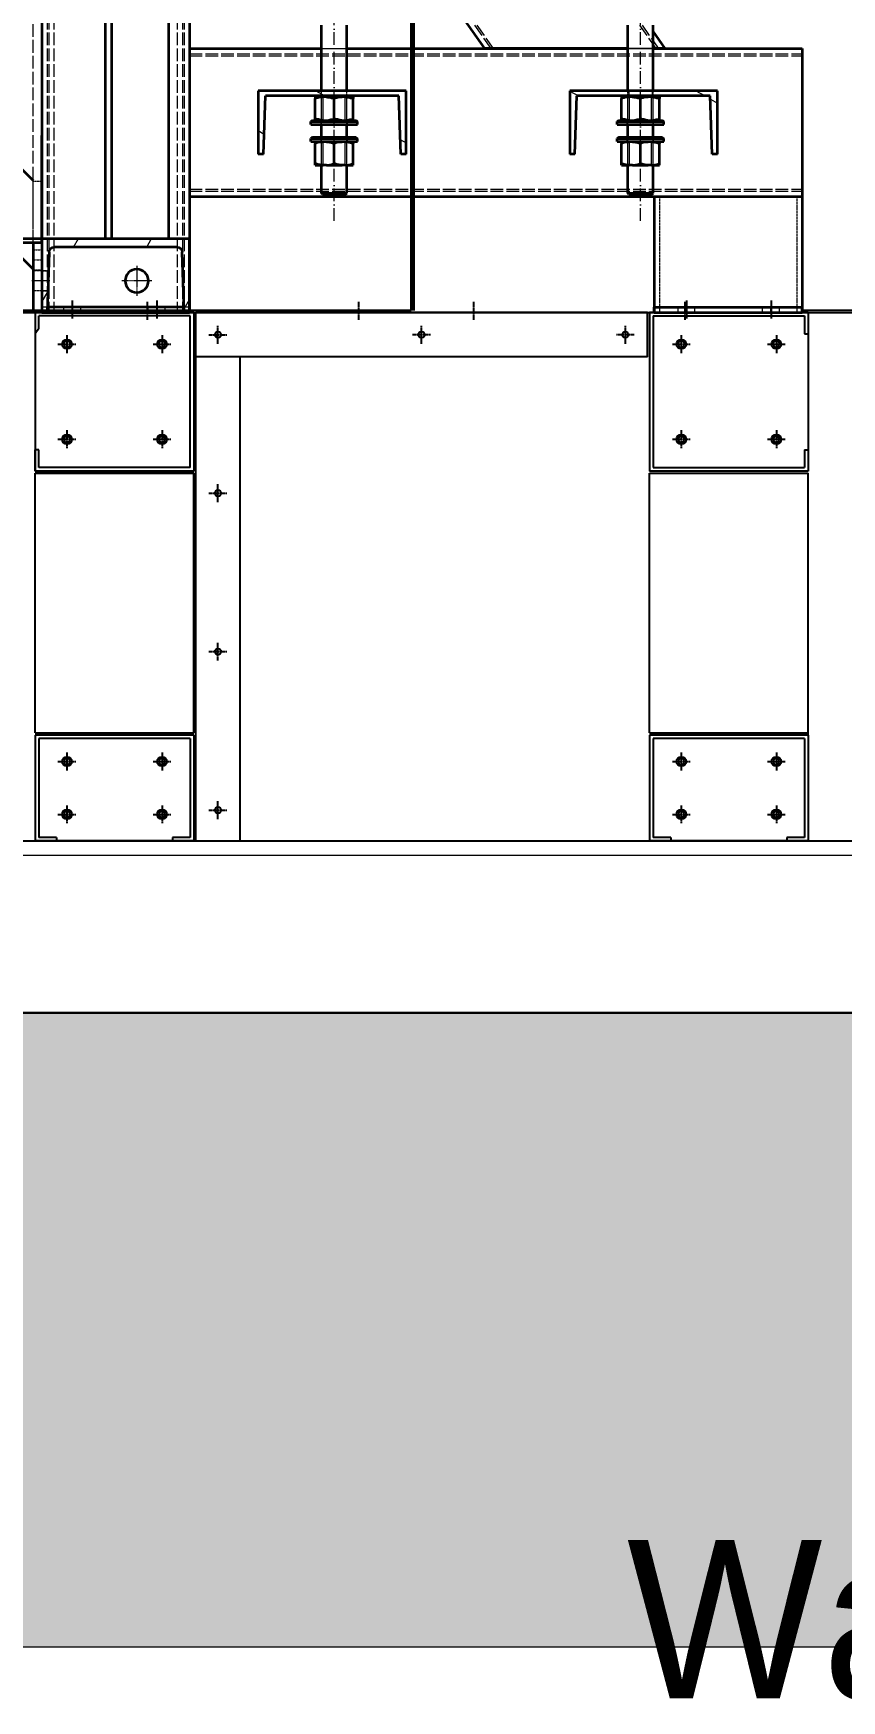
# Model space of a CAD drawing. Header units: millimetres. Extents: x 7627 to 39890, y 4589 to 27403.
# Drawn here: x 18815 to 19580, y 11750 to 13328 of the extents above; entities that cross this region are included whole.
import ezdxf
from ezdxf.enums import TextEntityAlignment as Align

# ---------------------------------------------------------------- set-up
doc = ezdxf.new("R2010")
doc.units = ezdxf.units.MM
for name, pattern in [('CENTER', [2, 1.25, -0.25, 0.25, -0.25]), ('DASHDOT', [18.5, 12, -3, 0.5, -3]), ('DASHED', [15, 12, -3])]:
    doc.linetypes.add(name, pattern=pattern)
for name, color, linetype in [('center', 1, 'CENTER'), ('냉각탑_text', 3, 'Continuous'), ('냉각탑_찬넬방진', 1, 'Continuous')]:
    doc.layers.add(name, color=color, linetype=linetype)
doc.styles.add('돋움', font='Dotum.ttf')

# ---------------------------------------------------------------- blocks, each defined once
blk = doc.blocks.new('A$C55E021B5')
at = {"color": 7, "linetype": 'DASHED', "lineweight": 13}
for p, q in [((585, 2140.5), (585, 0.5)), ((586.6, 2140.5), (586.6, 0.5)), ((591.6, 2140.5), (591.6, 0.5)), ((708.4, 2140.5), (708.4, 0.5)), ((713.4, 2140.5), (713.4, 0.5)), ((715, 2140.5), (715, 0.5)), ((720, 1968.5), (720, 172.5)), ((720, 168.1), (720, 1070.5)), ((728, 66.5), (728, 1070.5)), ((135.7, 250.5), (580, 885)), ((138.1, 250.5), (580, 881.6)), ((292.1, 250.5), (580, 661.7)), ((294.4, 250.5), (580, 658.3)), ((580, 245.5), (0, 245.5)), ((580, 243.6), (0, 243.6)), ((580, 117.4), (0, 117.4)), ((580, 115.5), (0, 115.5))]:
    blk.add_line(p, q, dxfattribs=at)
at = {"color": 7, "lineweight": 35}
for p, q in [((720, 936.5), (720, 70.5)), ((660, 560.8), (660, 70.5)), ((654, 450.1), (654, 70.5)), ((580, 403), (580, 0.5)), ((600, 403), (600, 70.5)), ((580, 110.5), (0, 110.5)), ((1370, 70.5), (720, 70.5)), ((720, 66.5), (1370, 66.5)), ((728, 0.5), (1362, 0.5))]:
    blk.add_line(p, q, dxfattribs=at)
at = {"color": 7, "linetype": 'DASHDOT', "lineweight": 13}
for p, q in [((153, 87.4), (153, 387.4)), ((443, 87.4), (443, 387.4))]:
    blk.add_line(p, q, dxfattribs=at)
at = {"color": 7, "lineweight": 35, "ltscale": 0.098909}
blk.add_line((300.5, 250.5), (334.6, 299.1), dxfattribs=at)
at = {"color": 7, "lineweight": 35, "ltscale": 0.103337}
for p, q in [((141, 210.5), (141, 272.5)), ((165, 210.5), (165, 272.5)), ((431, 210.5), (431, 272.5)), ((455, 210.5), (455, 272.5))]:
    blk.add_line(p, q, dxfattribs=at)
at = {"color": 7, "lineweight": 35, "ltscale": 0.033021}
blk.add_line((129.6, 250.5), (141, 266.7), dxfattribs=at)
at = {"color": 7, "lineweight": 35, "ltscale": 0.235001}
blk.add_line((141, 250.5), (0, 250.5), dxfattribs=at)
at = {"color": 7, "lineweight": 35, "ltscale": 0.233333}
for p, q in [((0, 250.5), (0, 110.5)), ((580, 250.5), (580, 110.5)), ((80, 210.5), (220, 210.5))]:
    blk.add_line(p, q, dxfattribs=at)
at = {"color": 7, "lineweight": 35, "ltscale": 0.018941}
blk.add_line((129.6, 250.5), (141, 250.5), dxfattribs=at)
at = {"color": 7, "linetype": 'DASHED', "lineweight": 13, "ltscale": 0.039999}
for p, q in [((165, 250.5), (141, 250.5)), ((141, 250.5), (165, 250.5))]:
    blk.add_line(p, q, dxfattribs=at)
at = {"color": 7, "lineweight": 35, "ltscale": 0.443333}
blk.add_line((431, 250.5), (165, 250.5), dxfattribs=at)
at = {"color": 7, "lineweight": 35, "ltscale": 0.225908}
blk.add_line((165, 250.5), (300.5, 250.5), dxfattribs=at)
at = {"color": 7, "linetype": 'DASHED', "lineweight": 13, "ltscale": 0.04}
blk.add_line((455, 250.5), (431, 250.5), dxfattribs=at)
at = {"color": 7, "lineweight": 35, "ltscale": 0.208333}
blk.add_line((580, 250.5), (455, 250.5), dxfattribs=at)
at = {"color": 7, "lineweight": 35, "ltscale": 0.1}
for p, q in [((80, 150.5), (80, 210.5)), ((220, 210.5), (220, 150.5)), ((375, 150.5), (375, 210.5)), ((515, 210.5), (515, 150.5))]:
    blk.add_line(p, q, dxfattribs=at)
at = {"color": 7, "lineweight": 35, "ltscale": 0.091722}
for p, q in [((85, 150.5), (86.9, 205.5)), ((215, 150.5), (213.1, 205.5)), ((380, 150.5), (381.9, 205.5)), ((510, 150.5), (508.1, 205.5))]:
    blk.add_line(p, q, dxfattribs=at)
at = {"color": 7, "lineweight": 35, "ltscale": 0.210265}
for p, q in [((86.9, 205.5), (213.1, 205.5)), ((381.9, 205.5), (508.1, 205.5))]:
    blk.add_line(p, q, dxfattribs=at)
at = {"color": 7, "lineweight": 13, "ltscale": 0.016666}
for p, q in [((100.4, 210.5), (91.8, 205.5)), ((460.4, 210.5), (451.8, 205.5))]:
    blk.add_line(p, q, dxfattribs=at)
at = {"color": 7, "linetype": 'DASHED', "lineweight": 13, "ltscale": 0.008333}
for p, q in [((141, 205.5), (141, 210.5)), ((142, 210.5), (142, 205.5)), ((164, 210.5), (164, 205.5)), ((165, 205.5), (165, 210.5)), ((431, 205.5), (431, 210.5)), ((455, 205.5), (455, 210.5)), ((21.4, 0.5), (21.4, 5.5)), ((37.4, 0.5), (37.4, 5.5)), ((101.4, 0.5), (101.4, 5.5)), ((117.4, 0.5), (117.4, 5.5)), ((603.1, 0.5), (603.1, 5.5)), ((603.1, 0.5), (603.1, 5.5)), ((619.1, 0.5), (619.1, 5.5)), ((619.1, 0.5), (619.1, 5.5)), ((683.1, 0.5), (683.1, 5.5)), ((683.1, 0.5), (683.1, 5.5)), ((699.1, 0.5), (699.1, 5.5)), ((699.1, 0.5), (699.1, 5.5)), ((720, 5.5), (720, 0.5)), ((720, 5.5), (720, 0.5))]:
    blk.add_line(p, q, dxfattribs=at)
at = {"color": 7, "lineweight": 35, "ltscale": 0.00135}
for p, q in [((141, 204.7), (141, 205.5)), ((165, 204.7), (165, 205.5)), ((431, 204.7), (431, 205.5)), ((455, 204.7), (455, 205.5))]:
    blk.add_line(p, q, dxfattribs=at)
at = {"color": 7, "lineweight": 13, "ltscale": 0.015827}
blk.add_line((220, 210.2), (211.8, 205.5), dxfattribs=at)
at = {"color": 7, "lineweight": 35, "ltscale": 0.233334}
for p, q in [((375, 210.5), (515, 210.5)), ((140, 110.5), (0, 110.5)), ((720, 70.5), (580, 70.5)), ((140, 5.5), (0, 5.5)), ((140, 0.5), (0, 0.5)), ((140, 0.5), (0, 0.5)), ((580, 0.5), (720, 0.5)), ((720, 0.5), (580, 0.5)), ((720, 0.5), (580, 0.5))]:
    blk.add_line(p, q, dxfattribs=at)
at = {"color": 7, "lineweight": 13, "ltscale": 0.013126}
blk.add_line((86.8, 202.6), (80, 198.7), dxfattribs=at)
at = {"color": 7, "lineweight": 35, "ltscale": 0.012392}
for p, q in [((142.4, 204.7), (135, 204.7)), ((171, 204.7), (163.6, 204.7)), ((432.4, 204.7), (425, 204.7)), ((461, 204.7), (453.6, 204.7)), ((142.4, 162.2), (135, 162.2)), ((171, 162.2), (163.6, 162.2)), ((432.4, 162.2), (425, 162.2)), ((461, 162.2), (453.6, 162.2)), ((142.4, 139.9), (135, 139.9)), ((171, 139.9), (163.6, 139.9)), ((432.4, 139.9), (425, 139.9)), ((461, 139.9), (453.6, 139.9))]:
    blk.add_line(p, q, dxfattribs=at)
at = {"color": 7, "lineweight": 35, "ltscale": 0.002592}
for p, q in [((135, 204.7), (135, 203.1)), ((171, 204.7), (171, 203.1)), ((425, 204.7), (425, 203.1)), ((461, 204.7), (461, 203.1)), ((135, 162.2), (135, 160.6)), ((171, 162.2), (171, 160.6)), ((425, 162.2), (425, 160.6)), ((461, 162.2), (461, 160.6)), ((135, 139.9), (135, 141.4)), ((171, 139.9), (171, 141.4)), ((425, 139.9), (425, 141.4)), ((461, 139.9), (461, 141.4))]:
    blk.add_line(p, q, dxfattribs=at)
at = {"color": 7, "lineweight": 35, "ltscale": 0.031982}
for p, q in [((135, 183.9), (135, 203.1)), ((153, 183.9), (153, 203.1)), ((171, 183.9), (171, 203.1)), ((425, 183.9), (425, 203.1)), ((443, 183.9), (443, 203.1)), ((461, 183.9), (461, 203.1)), ((135, 141.4), (135, 160.6)), ((153, 141.4), (153, 160.6)), ((171, 141.4), (171, 160.6)), ((425, 141.4), (425, 160.6)), ((443, 141.4), (443, 160.6)), ((461, 141.4), (461, 160.6))]:
    blk.add_line(p, q, dxfattribs=at)
at = {"color": 7, "linetype": 'DASHED', "lineweight": 13, "ltscale": 0.043793}
for p, q in [((141, 178.4), (141, 204.7)), ((165, 178.4), (165, 204.7)), ((431, 178.4), (431, 204.7)), ((455, 178.4), (455, 204.7))]:
    blk.add_line(p, q, dxfattribs=at)
at = {"color": 7, "lineweight": 35, "ltscale": 0.005215}
for p, q in [((142.4, 204.7), (145.6, 204.7)), ((160.4, 204.7), (163.6, 204.7)), ((450.4, 204.7), (453.6, 204.7)), ((142.4, 162.2), (145.6, 162.2)), ((160.4, 162.2), (163.6, 162.2)), ((450.4, 162.2), (453.6, 162.2)), ((142.4, 139.9), (145.6, 139.9)), ((160.4, 139.9), (163.6, 139.9)), ((450.4, 139.9), (453.6, 139.9))]:
    blk.add_line(p, q, dxfattribs=at)
at = {"color": 7, "linetype": 'DASHED', "lineweight": 13, "ltscale": 0.037167}
for p, q in [((142.6, 182.4), (142.6, 204.7)), ((163.4, 182.4), (163.4, 204.7)), ((432.6, 182.4), (432.6, 204.7)), ((453.4, 182.4), (453.4, 204.7)), ((141, 139.9), (141, 162.2)), ((142.6, 139.9), (142.6, 162.2)), ((163.4, 139.9), (163.4, 162.2)), ((165, 139.9), (165, 162.2)), ((431, 139.9), (431, 162.2)), ((432.6, 139.9), (432.6, 162.2)), ((453.4, 139.9), (453.4, 162.2)), ((455, 139.9), (455, 162.2))]:
    blk.add_line(p, q, dxfattribs=at)
at = {"color": 7, "lineweight": 35, "ltscale": 0.024784}
for p, q in [((160.4, 204.7), (145.6, 204.7)), ((450.4, 204.7), (435.6, 204.7)), ((160.4, 162.2), (145.6, 162.2)), ((450.4, 162.2), (435.6, 162.2)), ((160.4, 139.9), (145.6, 139.9)), ((450.4, 139.9), (435.6, 139.9))]:
    blk.add_line(p, q, dxfattribs=at)
at = {"color": 7, "linetype": 'DASHED', "lineweight": 13, "ltscale": 0.031982}
for p, q in [((153, 183.9), (153, 203.1)), ((443, 183.9), (443, 203.1)), ((153, 141.4), (153, 160.6)), ((443, 141.4), (443, 160.6))]:
    blk.add_line(p, q, dxfattribs=at)
at = {"color": 7, "lineweight": 35, "ltscale": 0.005216}
for p, q in [((432.4, 204.7), (435.6, 204.7)), ((432.4, 162.2), (435.6, 162.2)), ((432.4, 139.9), (435.6, 139.9))]:
    blk.add_line(p, q, dxfattribs=at)
at = {"color": 7, "lineweight": 35, "ltscale": 0.003151}
for p, q in [((132.5, 182.4), (131, 181.3)), ((173.5, 182.4), (175, 181.3)), ((422.5, 182.4), (421, 181.3)), ((463.5, 182.4), (465, 181.3)), ((132.5, 166.4), (131, 165.3)), ((173.5, 166.4), (175, 165.3)), ((422.5, 166.4), (421, 165.3)), ((463.5, 166.4), (465, 165.3))]:
    blk.add_line(p, q, dxfattribs=at)
at = {"color": 7, "linetype": 'DASHED', "lineweight": 13, "ltscale": 0.036667}
for p, q in [((153, 181.3), (131, 181.3)), ((443, 181.3), (421, 181.3)), ((465, 181.3), (443, 181.3)), ((153, 165.3), (131, 165.3)), ((443, 165.3), (421, 165.3)), ((465, 165.3), (443, 165.3))]:
    blk.add_line(p, q, dxfattribs=at)
at = {"color": 7, "lineweight": 35, "ltscale": 0.036667}
for p, q in [((153, 181.3), (131, 181.3)), ((153, 178.4), (131, 178.4)), ((443, 181.3), (421, 181.3)), ((443, 178.4), (421, 178.4)), ((465, 181.3), (443, 181.3)), ((465, 178.4), (443, 178.4)), ((153, 165.3), (131, 165.3)), ((153, 162.4), (131, 162.4)), ((443, 165.3), (421, 165.3)), ((443, 162.4), (421, 162.4)), ((465, 165.3), (443, 165.3)), ((465, 162.4), (443, 162.4))]:
    blk.add_line(p, q, dxfattribs=at)
at = {"color": 7, "lineweight": 35, "ltscale": 0.004749}
for p, q in [((131, 178.4), (131, 181.3)), ((175, 178.4), (175, 181.3)), ((421, 178.4), (421, 181.3)), ((465, 178.4), (465, 181.3)), ((131, 162.4), (131, 165.3)), ((175, 162.4), (175, 165.3)), ((421, 162.4), (421, 165.3)), ((465, 162.4), (465, 165.3))]:
    blk.add_line(p, q, dxfattribs=at)
at = {"color": 7, "lineweight": 35, "ltscale": 0.034167}
for p, q in [((153, 182.4), (132.5, 182.4)), ((443, 182.4), (422.5, 182.4)), ((463.5, 182.4), (443, 182.4)), ((153, 166.4), (132.5, 166.4)), ((443, 166.4), (422.5, 166.4)), ((463.5, 166.4), (443, 166.4))]:
    blk.add_line(p, q, dxfattribs=at)
at = {"color": 7, "lineweight": 35, "ltscale": 0.002551}
for p, q in [((135, 182.4), (135, 183.9)), ((171, 182.4), (171, 183.9)), ((425, 182.4), (425, 183.9)), ((461, 182.4), (461, 183.9))]:
    blk.add_line(p, q, dxfattribs=at)
at = {"color": 7, "linetype": 'DASHED', "lineweight": 13, "ltscale": 0.012392}
for p, q in [((142.4, 182.4), (135, 182.4)), ((171, 182.4), (163.6, 182.4)), ((432.4, 182.4), (425, 182.4)), ((461, 182.4), (453.6, 182.4))]:
    blk.add_line(p, q, dxfattribs=at)
at = {"color": 7, "linetype": 'DASHED', "lineweight": 13, "ltscale": 4.19617e-05}
for p, q in [((135, 182.4), (135, 182.4)), ((171, 182.4), (171, 182.4)), ((425, 182.4), (425, 182.4)), ((461, 182.4), (461, 182.4))]:
    blk.add_line(p, q, dxfattribs=at)
at = {"color": 7, "linetype": 'DASHED', "lineweight": 13, "ltscale": 0.006667}
for p, q in [((140.5, 178.4), (140.5, 182.4)), ((165.5, 178.4), (165.5, 182.4)), ((430.5, 178.4), (430.5, 182.4)), ((455.5, 178.4), (455.5, 182.4)), ((140.5, 162.4), (140.5, 166.4)), ((141, 162.4), (141, 166.4)), ((165, 162.4), (165, 166.4)), ((165.5, 162.4), (165.5, 166.4)), ((430.5, 162.4), (430.5, 166.4)), ((431, 162.4), (431, 166.4)), ((455, 162.4), (455, 166.4)), ((455.5, 162.4), (455.5, 166.4)), ((720, 66.5), (720, 70.5))]:
    blk.add_line(p, q, dxfattribs=at)
at = {"color": 7, "lineweight": 35, "ltscale": 0.02}
for p, q in [((141, 166.4), (141, 178.4)), ((165, 166.4), (165, 178.4)), ((431, 166.4), (431, 178.4)), ((455, 166.4), (455, 178.4))]:
    blk.add_line(p, q, dxfattribs=at)
at = {"color": 7, "linetype": 'DASHED', "lineweight": 13, "ltscale": 0.000536262}
for p, q in [((142.4, 182.4), (142.1, 182.4)), ((163.6, 182.4), (163.9, 182.4)), ((453.6, 182.4), (453.9, 182.4))]:
    blk.add_line(p, q, dxfattribs=at)
at = {"color": 7, "linetype": 'DASHED', "lineweight": 13, "ltscale": 0.005215}
for p, q in [((142.4, 182.4), (145.6, 182.4)), ((160.4, 182.4), (163.6, 182.4)), ((450.4, 182.4), (453.6, 182.4))]:
    blk.add_line(p, q, dxfattribs=at)
at = {"color": 7, "linetype": 'DASHED', "lineweight": 13, "ltscale": 0.024784}
for p, q in [((160.4, 182.4), (145.6, 182.4)), ((450.4, 182.4), (435.6, 182.4))]:
    blk.add_line(p, q, dxfattribs=at)
at = {"color": 7, "linetype": 'DASHED', "lineweight": 13, "ltscale": 0.000524018}
for p, q in [((145.6, 182.4), (145.9, 182.4)), ((160.4, 182.4), (160.1, 182.4)), ((435.6, 182.4), (435.9, 182.4))]:
    blk.add_line(p, q, dxfattribs=at)
at = {"color": 7, "lineweight": 35, "ltscale": 0.034166}
for p, q in [((173.5, 182.4), (153, 182.4)), ((173.5, 166.4), (153, 166.4))]:
    blk.add_line(p, q, dxfattribs=at)
at = {"color": 7, "lineweight": 35, "ltscale": 0.036666}
for p, q in [((175, 181.3), (153, 181.3)), ((175, 178.4), (153, 178.4)), ((175, 165.3), (153, 165.3)), ((175, 162.4), (153, 162.4))]:
    blk.add_line(p, q, dxfattribs=at)
at = {"color": 7, "linetype": 'DASHED', "lineweight": 13, "ltscale": 0.036666}
for p, q in [((175, 181.3), (153, 181.3)), ((175, 165.3), (153, 165.3))]:
    blk.add_line(p, q, dxfattribs=at)
at = {"color": 7, "linetype": 'DASHED', "lineweight": 13, "ltscale": 0.000535501}
blk.add_line((432.4, 182.4), (432.1, 182.4), dxfattribs=at)
at = {"color": 7, "linetype": 'DASHED', "lineweight": 13, "ltscale": 0.005216}
blk.add_line((432.4, 182.4), (435.6, 182.4), dxfattribs=at)
at = {"color": 7, "linetype": 'DASHED', "lineweight": 13, "ltscale": 0.000524779}
blk.add_line((450.4, 182.4), (450.1, 182.4), dxfattribs=at)
at = {"color": 7, "lineweight": 35, "ltscale": 0.000402451}
for p, q in [((141, 162.2), (141, 162.4)), ((165, 162.2), (165, 162.4)), ((431, 162.2), (431, 162.4)), ((455, 162.2), (455, 162.4))]:
    blk.add_line(p, q, dxfattribs=at)
at = {"color": 7, "lineweight": 13, "ltscale": 0.010552}
blk.add_line((380.5, 164.3), (375, 161.2), dxfattribs=at)
at = {"color": 7, "lineweight": 13, "ltscale": 0.010896}
blk.add_line((515, 172.7), (509.3, 169.5), dxfattribs=at)
at = {"color": 7, "lineweight": 35, "ltscale": 0.17003}
blk.add_line((720, 172.5), (720, 70.5), dxfattribs=at)
at = {"color": 7, "lineweight": 35, "ltscale": 0.16261}
blk.add_line((720, 70.5), (720, 168.1), dxfattribs=at)
at = {"color": 7, "lineweight": 35, "ltscale": 0.008333}
for p, q in [((80, 150.5), (85, 150.5)), ((215, 150.5), (220, 150.5)), ((0, 0.5), (0, 5.5)), ((140, 0.5), (140, 5.5)), ((580, 0.5), (580, 5.5)), ((580, 0.5), (580, 5.5))]:
    blk.add_line(p, q, dxfattribs=at)
at = {"color": 7, "lineweight": 35, "ltscale": 0.008334}
for p, q in [((375, 150.5), (380, 150.5)), ((510, 150.5), (515, 150.5)), ((580, 0.5), (585, 0.5)), ((715, 0.5), (720, 0.5))]:
    blk.add_line(p, q, dxfattribs=at)
at = {"color": 7, "lineweight": 35, "ltscale": 0.058926}
for p, q in [((753, 150.5), (728, 125.5)), ((753, 66.5), (728, 41.5))]:
    blk.add_line(p, q, dxfattribs=at)
at = {"color": 7, "lineweight": 35, "ltscale": 0.044088}
for p, q in [((141, 113.4), (141, 139.9)), ((165, 113.4), (165, 139.9)), ((431, 113.4), (431, 139.9)), ((455, 113.4), (455, 139.9))]:
    blk.add_line(p, q, dxfattribs=at)
at = {"color": 7, "lineweight": 35, "ltscale": 0.183333}
for p, q in [((0, 110.5), (0, 0.5)), ((140, 110.5), (140, 0.5))]:
    blk.add_line(p, q, dxfattribs=at)
at = {"color": 7, "linetype": 'DASHED', "lineweight": 13, "ltscale": 0.183333}
for p, q in [((5, 110.5), (5, 0.5)), ((135, 110.5), (135, 0.5))]:
    blk.add_line(p, q, dxfattribs=at)
at = {"color": 7, "linetype": 'DASHED', "lineweight": 13, "ltscale": 0.037552}
for p, q in [((163.5, 113.4), (141, 113.4)), ((453.5, 113.4), (431, 113.4))]:
    blk.add_line(p, q, dxfattribs=at)
at = {"color": 7, "lineweight": 35, "ltscale": 0.002448}
for p, q in [((142.5, 113.4), (141, 113.4)), ((432.5, 113.4), (431, 113.4))]:
    blk.add_line(p, q, dxfattribs=at)
at = {"color": 7, "lineweight": 35, "ltscale": 0.002357}
for p, q in [((142, 112.4), (141, 113.4)), ((164, 112.4), (165, 113.4)), ((432, 112.4), (431, 113.4)), ((454, 112.4), (455, 113.4))]:
    blk.add_line(p, q, dxfattribs=at)
at = {"color": 7, "lineweight": 35, "ltscale": 0.002244}
blk.add_line((143.3, 112.4), (142, 112.4), dxfattribs=at)
at = {"color": 7, "lineweight": 35, "ltscale": 0.037552}
for p, q in [((165, 113.4), (142.5, 113.4)), ((455, 113.4), (432.5, 113.4))]:
    blk.add_line(p, q, dxfattribs=at)
at = {"color": 7, "lineweight": 35, "ltscale": 0.034422}
for p, q in [((164, 112.4), (143.3, 112.4)), ((454, 112.4), (433.3, 112.4))]:
    blk.add_line(p, q, dxfattribs=at)
at = {"color": 7, "linetype": 'DASHED', "lineweight": 13, "ltscale": 0.002448}
for p, q in [((165, 113.4), (163.5, 113.4)), ((455, 113.4), (453.5, 113.4))]:
    blk.add_line(p, q, dxfattribs=at)
at = {"color": 7, "lineweight": 35, "ltscale": 0.002245}
blk.add_line((433.3, 112.4), (432, 112.4), dxfattribs=at)
at = {"color": 7, "linetype": 'DASHED', "lineweight": 13, "ltscale": 0.013333}
for p, q in [((720, 124.5), (728, 124.5)), ((728, 60), (720, 60)), ((728, 41), (720, 41)), ((720, 40), (728, 40)), ((720, 21), (728, 21))]:
    blk.add_line(p, q, dxfattribs=at)
at = {"color": 7, "linetype": 'DASHED', "lineweight": 13, "ltscale": 0.14}
blk.add_line((728, 41.5), (728, 125.5), dxfattribs=at)
at = {"color": 7, "lineweight": 35, "ltscale": 0.116667}
for p, q in [((580, 0.5), (580, 70.5)), ((720, 70.5), (720, 0.5))]:
    blk.add_line(p, q, dxfattribs=at)
at = {"color": 7, "linetype": 'DASHED', "lineweight": 13, "ltscale": 0.09}
blk.add_line((600, 70.5), (654, 70.5), dxfattribs=at)
at = {"color": 7, "lineweight": 13, "ltscale": 0.015396}
for p, q in [((620.6, 62.5), (616, 70.5)), ((689.9, 62.5), (685.2, 70.5))]:
    blk.add_line(p, q, dxfattribs=at)
at = {"color": 7, "linetype": 'DASHED', "lineweight": 13, "ltscale": 0.01}
blk.add_line((654, 70.5), (660, 70.5), dxfattribs=at)
at = {"color": 7, "linetype": 'DASHED', "lineweight": 13, "ltscale": 0.116667}
blk.add_line((720, 70.5), (720, 0.5), dxfattribs=at)
at = {"color": 7, "lineweight": 35, "ltscale": 0.006667}
blk.add_line((720, 66.5), (720, 70.5), dxfattribs=at)
at = {"color": 7, "lineweight": 35, "ltscale": 0.11}
for p, q in [((720, 66.5), (720, 0.5)), ((728, 66.5), (728, 0.5))]:
    blk.add_line(p, q, dxfattribs=at)
at = {"color": 7, "lineweight": 35, "ltscale": 0.013333}
for p, q in [((720, 66.5), (728, 66.5)), ((720, 0.5), (728, 0.5))]:
    blk.add_line(p, q, dxfattribs=at)
at = {"color": 7, "lineweight": 35, "ltscale": 0.095349}
for p, q in [((585, 0.5), (587, 57.7)), ((713, 57.7), (715, 0.5))]:
    blk.add_line(p, q, dxfattribs=at)
at = {"color": 7, "lineweight": 35, "ltscale": 0.193355}
blk.add_line((592, 62.5), (708, 62.5), dxfattribs=at)
at = {"color": 7, "linetype": 'DASHDOT', "lineweight": 13, "ltscale": 0.016}
blk.add_line((728.8, 50.5), (719.2, 50.5), dxfattribs=at)
at = {"color": 7, "linetype": 'DASHDOT', "lineweight": 13, "ltscale": 0.047667}
for p, q in [((630, 44.8), (630, 16.2)), ((615.7, 30.5), (644.3, 30.5))]:
    blk.add_line(p, q, dxfattribs=at)
at = {"color": 7, "linetype": 'DASHED', "lineweight": 13, "ltscale": 0.010632}
blk.add_line((713.6, 40), (720, 40), dxfattribs=at)
at = {"color": 7, "linetype": 'DASHED', "lineweight": 13, "ltscale": 0.010079}
for p, q in [((720, 40), (714, 40)), ((720, 21), (714, 21))]:
    blk.add_line(p, q, dxfattribs=at)
at = {"color": 7, "lineweight": 35, "ltscale": 0.068333}
blk.add_line((728, 41.5), (728, 0.5), dxfattribs=at)
at = {"color": 7, "linetype": 'DASHDOT', "lineweight": 13, "ltscale": 0.02876}
blk.add_line((712.2, 30.5), (729.4, 30.5), dxfattribs=at)
at = {"color": 7, "linetype": 'DASHED', "lineweight": 13, "ltscale": 0.009527}
blk.add_line((714.3, 21), (720, 21), dxfattribs=at)
at = {"color": 7, "lineweight": 13, "ltscale": 0.018955}
blk.add_line((720, 10.3), (714.3, 20.2), dxfattribs=at)
at = {"color": 7, "linetype": 'DASHDOT', "lineweight": 13, "ltscale": 0.01}
for p, q in [((29.4, 0), (29.4, 6)), ((109.4, 0), (109.4, 6)), ((611.1, 0), (611.1, 6)), ((691.1, 0), (691.1, 6))]:
    blk.add_line(p, q, dxfattribs=at)
at = {"color": 7, "lineweight": 13, "ltscale": 0.017065}
blk.add_line((585.1, 3.9), (580, 12.8), dxfattribs=at)
at = {"color": 7, "linetype": 'DASHED', "lineweight": 13, "ltscale": 0.008625}
blk.add_line((580, 5.5), (585.2, 5.5), dxfattribs=at)
blk.add_line((580, 5.5), (585.2, 5.5), dxfattribs=at)
at = {"color": 7, "lineweight": 35, "ltscale": 0.216085}
blk.add_line((585.2, 5.5), (714.8, 5.5), dxfattribs=at)
blk.add_line((585.2, 5.5), (714.8, 5.5), dxfattribs=at)
at = {"color": 7, "linetype": 'DASHED', "lineweight": 13, "ltscale": 0.008624}
blk.add_line((714.8, 5.5), (720, 5.5), dxfattribs=at)
blk.add_line((714.8, 5.5), (720, 5.5), dxfattribs=at)
at = {"color": 7, "linetype": 'DASHED', "lineweight": 13}
for points in [[(142.4, 204.7), (140.9, 204.5), (139.3, 204.3), (137.6, 203.9), (135.8, 203.4), (135, 203.1)], [(145.6, 204.7), (147.1, 204.5), (148.7, 204.3), (150.4, 203.9), (152.2, 203.4), (153, 203.1)], [(160.4, 204.7), (158.9, 204.5), (157.3, 204.3), (155.6, 203.9), (153.8, 203.4), (153, 203.1)], [(163.6, 204.7), (165.1, 204.5), (166.7, 204.3), (168.4, 203.9), (170.2, 203.4), (171, 203.1)], [(432.4, 204.7), (430.9, 204.5), (429.3, 204.3), (427.6, 203.9), (425.8, 203.4), (425, 203.1)], [(435.6, 204.7), (437.1, 204.5), (438.7, 204.3), (440.4, 203.9), (442.2, 203.4), (443, 203.1)], [(450.4, 204.7), (448.9, 204.5), (447.3, 204.3), (445.6, 203.9), (443.8, 203.4), (443, 203.1)], [(453.6, 204.7), (455.1, 204.5), (456.7, 204.3), (458.4, 203.9), (460.2, 203.4), (461, 203.1)], [(142.4, 182.4), (140.9, 182.5), (139.3, 182.8), (137.6, 183.2), (135.8, 183.7), (135, 183.9)], [(145.6, 182.4), (147.1, 182.5), (148.7, 182.8), (150.4, 183.2), (152.2, 183.7), (153, 183.9)], [(160.4, 182.4), (158.9, 182.5), (157.3, 182.8), (155.6, 183.2), (153.8, 183.7), (153, 183.9)], [(163.6, 182.4), (165.1, 182.5), (166.7, 182.8), (168.4, 183.2), (170.2, 183.7), (171, 183.9)], [(432.4, 182.4), (430.9, 182.5), (429.3, 182.8), (427.6, 183.2), (425.8, 183.7), (425, 183.9)], [(435.6, 182.4), (437.1, 182.5), (438.7, 182.8), (440.4, 183.2), (442.2, 183.7), (443, 183.9)], [(450.4, 182.4), (448.9, 182.5), (447.3, 182.8), (445.6, 183.2), (443.8, 183.7), (443, 183.9)], [(453.6, 182.4), (455.1, 182.5), (456.7, 182.8), (458.4, 183.2), (460.2, 183.7), (461, 183.9)], [(142.4, 162.2), (140.9, 162), (139.3, 161.8), (137.6, 161.4), (135.8, 160.9), (135, 160.6)], [(145.6, 162.2), (147.1, 162), (148.7, 161.8), (150.4, 161.4), (152.2, 160.9), (153, 160.6)], [(160.4, 162.2), (158.9, 162), (157.3, 161.8), (155.6, 161.4), (153.8, 160.9), (153, 160.6)], [(163.6, 162.2), (165.1, 162), (166.7, 161.8), (168.4, 161.4), (170.2, 160.9), (171, 160.6)], [(432.4, 162.2), (430.9, 162), (429.3, 161.8), (427.6, 161.4), (425.8, 160.9), (425, 160.6)], [(435.6, 162.2), (437.1, 162), (438.7, 161.8), (440.4, 161.4), (442.2, 160.9), (443, 160.6)], [(450.4, 162.2), (448.9, 162), (447.3, 161.8), (445.6, 161.4), (443.8, 160.9), (443, 160.6)], [(453.6, 162.2), (455.1, 162), (456.7, 161.8), (458.4, 161.4), (460.2, 160.9), (461, 160.6)], [(142.4, 139.9), (140.9, 140), (139.3, 140.3), (137.6, 140.7), (135.8, 141.2), (135, 141.4)], [(145.6, 139.9), (147.1, 140), (148.7, 140.3), (150.4, 140.7), (152.2, 141.2), (153, 141.4)], [(160.4, 139.9), (158.9, 140), (157.3, 140.3), (155.6, 140.7), (153.8, 141.2), (153, 141.4)], [(163.6, 139.9), (165.1, 140), (166.7, 140.3), (168.4, 140.7), (170.2, 141.2), (171, 141.4)], [(432.4, 139.9), (430.9, 140), (429.3, 140.3), (427.6, 140.7), (425.8, 141.2), (425, 141.4)], [(435.6, 139.9), (437.1, 140), (438.7, 140.3), (440.4, 140.7), (442.2, 141.2), (443, 141.4)], [(450.4, 139.9), (448.9, 140), (447.3, 140.3), (445.6, 140.7), (443.8, 141.2), (443, 141.4)], [(453.6, 139.9), (455.1, 140), (456.7, 140.3), (458.4, 140.7), (460.2, 141.2), (461, 141.4)]]:
    blk.add_lwpolyline(points, dxfattribs=at)
at = {"color": 7, "lineweight": 35}
for points in [[(142.4, 204.7), (140.9, 204.5), (139.3, 204.3), (137.6, 203.9), (135.8, 203.4), (135, 203.1)], [(145.6, 204.7), (147.1, 204.5), (148.7, 204.3), (150.4, 203.9), (152.2, 203.4), (153, 203.1)], [(160.4, 204.7), (158.9, 204.5), (157.3, 204.3), (155.6, 203.9), (153.8, 203.4), (153, 203.1)], [(163.6, 204.7), (165.1, 204.5), (166.7, 204.3), (168.4, 203.9), (170.2, 203.4), (171, 203.1)], [(432.4, 204.7), (430.9, 204.5), (429.3, 204.3), (427.6, 203.9), (425.8, 203.4), (425, 203.1)], [(435.6, 204.7), (437.1, 204.5), (438.7, 204.3), (440.4, 203.9), (442.2, 203.4), (443, 203.1)], [(450.4, 204.7), (448.9, 204.5), (447.3, 204.3), (445.6, 203.9), (443.8, 203.4), (443, 203.1)], [(453.6, 204.7), (455.1, 204.5), (456.7, 204.3), (458.4, 203.9), (460.2, 203.4), (461, 203.1)], [(142.1, 182.4), (140.2, 182.6), (138.1, 183.1), (137, 183.3), (135, 183.9)], [(145.9, 182.4), (147.8, 182.6), (149.9, 183.1), (151, 183.3), (153, 183.9)], [(160.1, 182.4), (158.2, 182.6), (156.1, 183.1), (155, 183.3), (153, 183.9)], [(163.9, 182.4), (165.8, 182.6), (167.9, 183.1), (169, 183.3), (171, 183.9)], [(432.1, 182.4), (430.2, 182.6), (428.1, 183.1), (427, 183.3), (425, 183.9)], [(435.9, 182.4), (437.8, 182.6), (439.9, 183.1), (441, 183.3), (443, 183.9)], [(450.1, 182.4), (448.2, 182.6), (446.1, 183.1), (445, 183.3), (443, 183.9)], [(453.9, 182.4), (455.8, 182.6), (457.9, 183.1), (459, 183.3), (461, 183.9)], [(142.4, 162.2), (140.9, 162), (139.3, 161.8), (137.6, 161.4), (135.8, 160.9), (135, 160.6)], [(145.6, 162.2), (147.1, 162), (148.7, 161.8), (150.4, 161.4), (152.2, 160.9), (153, 160.6)], [(160.4, 162.2), (158.9, 162), (157.3, 161.8), (155.6, 161.4), (153.8, 160.9), (153, 160.6)], [(163.6, 162.2), (165.1, 162), (166.7, 161.8), (168.4, 161.4), (170.2, 160.9), (171, 160.6)], [(432.4, 162.2), (430.9, 162), (429.3, 161.8), (427.6, 161.4), (425.8, 160.9), (425, 160.6)], [(435.6, 162.2), (437.1, 162), (438.7, 161.8), (440.4, 161.4), (442.2, 160.9), (443, 160.6)], [(450.4, 162.2), (448.9, 162), (447.3, 161.8), (445.6, 161.4), (443.8, 160.9), (443, 160.6)], [(453.6, 162.2), (455.1, 162), (456.7, 161.8), (458.4, 161.4), (460.2, 160.9), (461, 160.6)], [(142.4, 139.9), (140.9, 140), (139.3, 140.3), (137.6, 140.7), (135.8, 141.2), (135, 141.4)], [(145.6, 139.9), (147.1, 140), (148.7, 140.3), (150.4, 140.7), (152.2, 141.2), (153, 141.4)], [(160.4, 139.9), (158.9, 140), (157.3, 140.3), (155.6, 140.7), (153.8, 141.2), (153, 141.4)], [(163.6, 139.9), (165.1, 140), (166.7, 140.3), (168.4, 140.7), (170.2, 141.2), (171, 141.4)], [(432.4, 139.9), (430.9, 140), (429.3, 140.3), (427.6, 140.7), (425.8, 141.2), (425, 141.4)], [(435.6, 139.9), (437.1, 140), (438.7, 140.3), (440.4, 140.7), (442.2, 141.2), (443, 141.4)], [(450.4, 139.9), (448.9, 140), (447.3, 140.3), (445.6, 140.7), (443.8, 141.2), (443, 141.4)], [(453.6, 139.9), (455.1, 140), (456.7, 140.3), (458.4, 140.7), (460.2, 141.2), (461, 141.4)]]:
    blk.add_lwpolyline(points, dxfattribs=at)
blk.add_circle((630, 30.5), 11, dxfattribs=at)
for centre, start, end in [((592, 57.5), 90, 178), ((708, 57.5), 2, 90)]:
    blk.add_arc(centre, 5, start, end, dxfattribs=at)
at = {"color": 7, "linetype": 'DASHED', "lineweight": 13}
for ratio, start_param, end_param in [(0.034921, 1.0708, 3.14163), (0.034919, 0.00005, 1.070675), (0.034921, 4.212393, 6.283223), (0.034919, 3.141642, 4.212267)]:
    blk.add_ellipse((714, 30.5), major_axis=(0, 9.5), ratio=ratio, start_param=start_param, end_param=end_param, dxfattribs=at)
blk = doc.blocks.new('1')
at = {"color": 7, "lineweight": 35}
for p, q in [((19172.6, 15758.7), (19172.6, 13066.2)), ((19174.6, 13886.2), (19174.6, 13066.2))]:
    blk.add_line(p, q, dxfattribs=at)
for p, q in [((19172.6, 13066.2), (18072.6, 13066.2)), ((18572.6, 13064.2), (20912.6, 13064.2)), ((18816.5, 13064.2), (18816.5, 12914.2)), ((18966.5, 13064.2), (18816.5, 13064.2)), ((18963.3, 13061), (18819.7, 13061)), ((18819.7, 13049.2), (18819.7, 13061)), ((18963.3, 12917.4), (18963.3, 13061)), ((18966.5, 13064.2), (18966.5, 12914.2)), ((19396.3, 13064.2), (18968.5, 13064.2)), ((18968.5, 12564.2), (18968.5, 13064.2)), ((19396.3, 13022.2), (19396.3, 13064.2)), ((19398.3, 13064.2), (19398.3, 12914.2)), ((19548.3, 13064.2), (19398.3, 13064.2)), ((19401.5, 13061), (19545.1, 13061)), ((19401.5, 13061), (19401.5, 12917.4)), ((20972.6, 13066.2), (19542.6, 13066.2)), ((19545.1, 13061), (19545.1, 13044.2)), ((19548.3, 13064.2), (19548.3, 12914.2)), ((19548.3, 13064.2), (19548.3, 13044.2)), ((18819.7, 13049.2), (18816.5, 13044.2)), ((19545.1, 13044.2), (19548.3, 13044.2)), ((19396.3, 13022.2), (18968.5, 13022.2)), ((19010.5, 12564.2), (19010.5, 13022.2)), ((18819.7, 12934.2), (18816.5, 12934.2)), ((18816.5, 12914.2), (18816.5, 12934.2)), ((18819.7, 12917.4), (18819.7, 12934.2)), ((18966.5, 12934.2), (18966.5, 12914.2)), ((19545.1, 12934.2), (19548.3, 12934.2)), ((19545.1, 12934.2), (19545.1, 12917.4)), ((19548.3, 12934.2), (19548.3, 12914.2)), ((18816.5, 12914.2), (18966.5, 12914.2)), ((18966.5, 12914.2), (18816.5, 12914.2)), ((18816.5, 12912.2), (18966.5, 12912.2)), ((18816.5, 12666.2), (18816.5, 12912.2)), ((18963.3, 12917.4), (18819.7, 12917.4)), ((18966.5, 12666.2), (18966.5, 12912.2)), ((19548.3, 12914.2), (19398.3, 12914.2)), ((19398.3, 12912.2), (19548.3, 12912.2)), ((19398.3, 12666.2), (19398.3, 12912.2)), ((19401.5, 12917.4), (19545.1, 12917.4)), ((19548.3, 12666.2), (19548.3, 12912.2)), ((19548.3, 12664.2), (19548.3, 12758.7)), ((18816.5, 12666.2), (18966.5, 12666.2)), ((18966.5, 12664.2), (18816.5, 12664.2)), ((18816.5, 12664.2), (18816.5, 12564.2)), ((18966.5, 12664.2), (18816.5, 12664.2)), ((18819.7, 12661), (18819.7, 12567.4)), ((18963.3, 12661), (18819.7, 12661)), ((18963.3, 12661), (18963.3, 12567.4)), ((18966.5, 12664.2), (18966.5, 12564.2)), ((19398.3, 12666.2), (19548.3, 12666.2)), ((19398.3, 12664.2), (19398.3, 12564.2)), ((19548.3, 12664.2), (19398.3, 12664.2)), ((19401.5, 12661), (19401.5, 12567.4)), ((19545.1, 12661), (19401.5, 12661)), ((19545.1, 12661), (19545.1, 12567.4)), ((19548.3, 12664.2), (19548.3, 12564.2)), ((18114.6, 12564.2), (20972.6, 12564.2)), ((18966.5, 12564.2), (18816.5, 12564.2)), ((18836.5, 12564.2), (18816.5, 12564.2)), ((18836.5, 12567.4), (18819.7, 12567.4)), ((18836.5, 12567.4), (18836.5, 12564.2)), ((18946.5, 12567.4), (18946.5, 12564.2)), ((18963.3, 12567.4), (18946.5, 12567.4)), ((18966.5, 12564.2), (18946.5, 12564.2)), ((18968.5, 12564.2), (19010.5, 12564.2)), ((19418.3, 12564.2), (19398.3, 12564.2)), ((19548.3, 12564.2), (19398.3, 12564.2)), ((19418.3, 12567.4), (19401.5, 12567.4)), ((19418.3, 12567.4), (19418.3, 12564.2)), ((19528.3, 12567.4), (19528.3, 12564.2)), ((19545.1, 12567.4), (19528.3, 12567.4)), ((19548.3, 12564.2), (19528.3, 12564.2))]:
    blk.add_line(p, q)
at = {"lineweight": 5}
blk.add_line((18047.6, 12550.7), (20972.6, 12550.7), dxfattribs=at)
for centre, radius in [((18846.5, 13034.2), 4.5), ((18846.5, 13034.2), 4.5), ((18846.5, 13034.2), 4.5), ((18846.5, 13034.2), 4.5), ((18846.5, 13034.2), 3), ((18846.5, 13034.2), 3), ((18936.5, 13034.2), 4.5), ((18936.5, 13034.2), 4.5), ((18936.5, 13034.2), 4.5), ((18936.5, 13034.2), 4.5), ((18936.5, 13034.2), 3), ((18936.5, 13034.2), 3), ((18989.5, 13043.2), 3), ((19182.3, 13043.2), 3), ((19375.3, 13043.2), 3), ((19428.3, 13034.2), 4.5), ((19428.3, 13034.2), 4.5), ((19428.3, 13034.2), 3), ((19518.3, 13034.2), 4.5), ((19518.3, 13034.2), 4.5), ((19518.3, 13034.2), 3), ((18846.5, 12944.2), 4.5), ((18846.5, 12944.2), 4.5), ((18846.5, 12944.2), 4.5), ((18846.5, 12944.2), 4.5), ((18846.5, 12944.2), 3), ((18846.5, 12944.2), 3), ((18936.5, 12944.2), 4.5), ((18936.5, 12944.2), 4.5), ((18936.5, 12944.2), 4.5), ((18936.5, 12944.2), 4.5), ((18936.5, 12944.2), 3), ((18936.5, 12944.2), 3), ((19428.3, 12944.2), 4.5), ((19428.3, 12944.2), 4.5), ((19428.3, 12944.2), 3), ((19518.3, 12944.2), 4.5), ((19518.3, 12944.2), 4.5), ((19518.3, 12944.2), 3), ((18989.5, 12893.2), 3), ((18989.5, 12743.2), 3), ((18846.5, 12639.2), 4.5), ((18846.5, 12639.2), 4.5), ((18846.5, 12639.2), 4.5), ((18846.5, 12639.2), 4.5), ((18846.5, 12639.2), 3), ((18846.5, 12639.2), 3), ((18936.5, 12639.2), 4.5), ((18936.5, 12639.2), 4.5), ((18936.5, 12639.2), 4.5), ((18936.5, 12639.2), 4.5), ((18936.5, 12639.2), 3), ((18936.5, 12639.2), 3), ((19428.3, 12639.2), 4.5), ((19428.3, 12639.2), 4.5), ((19428.3, 12639.2), 3), ((19518.3, 12639.2), 4.5), ((19518.3, 12639.2), 4.5), ((19518.3, 12639.2), 3), ((18989.5, 12593.2), 3), ((18846.5, 12589.2), 4.5), ((18846.5, 12589.2), 4.5), ((18846.5, 12589.2), 4.5), ((18846.5, 12589.2), 4.5), ((18846.5, 12589.2), 3), ((18846.5, 12589.2), 3), ((18936.5, 12589.2), 4.5), ((18936.5, 12589.2), 4.5), ((18936.5, 12589.2), 4.5), ((18936.5, 12589.2), 4.5), ((18936.5, 12589.2), 3), ((18936.5, 12589.2), 3), ((19428.3, 12589.2), 4.5), ((19428.3, 12589.2), 4.5), ((19428.3, 12589.2), 3), ((19518.3, 12589.2), 4.5), ((19518.3, 12589.2), 4.5), ((19518.3, 12589.2), 3)]:
    blk.add_circle(centre, radius)
at = {"layer": 'center'}
for p, q in [((18851.5, 13075.7), (18851.5, 13058.7)), ((18922.6, 13074.3), (18922.6, 13057.3)), ((18931.5, 13075.7), (18931.5, 13058.7)), ((19122.6, 13074.3), (19122.6, 13057.3)), ((19231.6, 13074.3), (19231.6, 13057.3)), ((19231.6, 13074.3), (19231.6, 13057.3)), ((19431.6, 13074.3), (19431.6, 13057.3)), ((19431.6, 13074.3), (19431.6, 13057.3)), ((19433.3, 13075.7), (19433.3, 13058.7)), ((19513.3, 13075.7), (19513.3, 13058.7)), ((18846.5, 13042.7), (18846.5, 13025.7)), ((18846.5, 13042.7), (18846.5, 13025.7)), ((18936.5, 13042.7), (18936.5, 13025.7)), ((18936.5, 13042.7), (18936.5, 13025.7)), ((18981, 13043.2), (18998, 13043.2)), ((18989.5, 13034.7), (18989.5, 13051.7)), ((19190.8, 13043.2), (19173.8, 13043.2)), ((19182.3, 13034.7), (19182.3, 13051.7)), ((19383.8, 13043.2), (19366.8, 13043.2)), ((19375.3, 13034.7), (19375.3, 13051.7)), ((19428.3, 13042.7), (19428.3, 13025.7)), ((19518.3, 13042.7), (19518.3, 13025.7)), ((18838, 13034.2), (18855, 13034.2)), ((18838, 13034.2), (18855, 13034.2)), ((18928, 13034.2), (18945, 13034.2)), ((18928, 13034.2), (18945, 13034.2)), ((19419.8, 13034.2), (19436.8, 13034.2)), ((19509.8, 13034.2), (19526.8, 13034.2)), ((18838, 12944.2), (18855, 12944.2)), ((18838, 12944.2), (18855, 12944.2)), ((18846.5, 12952.7), (18846.5, 12935.7)), ((18846.5, 12952.7), (18846.5, 12935.7)), ((18928, 12944.2), (18945, 12944.2)), ((18928, 12944.2), (18945, 12944.2)), ((18936.5, 12952.7), (18936.5, 12935.7)), ((18936.5, 12952.7), (18936.5, 12935.7)), ((19419.8, 12944.2), (19436.8, 12944.2)), ((19428.3, 12952.7), (19428.3, 12935.7)), ((19509.8, 12944.2), (19526.8, 12944.2)), ((19518.3, 12952.7), (19518.3, 12935.7)), ((18989.5, 12884.7), (18989.5, 12901.7)), ((18981, 12893.2), (18998, 12893.2)), ((18981, 12743.2), (18998, 12743.2)), ((18989.5, 12734.7), (18989.5, 12751.7)), ((18846.5, 12647.7), (18846.5, 12630.7)), ((18846.5, 12647.7), (18846.5, 12630.7)), ((18936.5, 12647.7), (18936.5, 12630.7)), ((18936.5, 12647.7), (18936.5, 12630.7)), ((19428.3, 12647.7), (19428.3, 12630.7)), ((19518.3, 12647.7), (19518.3, 12630.7)), ((18838, 12639.2), (18855, 12639.2)), ((18838, 12639.2), (18855, 12639.2)), ((18928, 12639.2), (18945, 12639.2)), ((18928, 12639.2), (18945, 12639.2)), ((19419.8, 12639.2), (19436.8, 12639.2)), ((19509.8, 12639.2), (19526.8, 12639.2)), ((18846.5, 12597.7), (18846.5, 12580.7)), ((18846.5, 12597.7), (18846.5, 12580.7)), ((18936.5, 12597.7), (18936.5, 12580.7)), ((18936.5, 12597.7), (18936.5, 12580.7)), ((18989.5, 12584.7), (18989.5, 12601.7)), ((19428.3, 12597.7), (19428.3, 12580.7)), ((19518.3, 12597.7), (19518.3, 12580.7)), ((18838, 12589.2), (18855, 12589.2)), ((18838, 12589.2), (18855, 12589.2)), ((18928, 12589.2), (18945, 12589.2)), ((18928, 12589.2), (18945, 12589.2)), ((18981, 12593.2), (18998, 12593.2)), ((19419.8, 12589.2), (19436.8, 12589.2)), ((19509.8, 12589.2), (19526.8, 12589.2))]:
    blk.add_line(p, q, dxfattribs=at)
at = {"layer": '냉각탑_찬넬방진', "ltscale": 30}
for p, q in [((18072.6, 12564.2), (24474.2, 12563.9)), ((24441.2, 12401.2), (18047.6, 12401.2))]:
    blk.add_line(p, q, dxfattribs=at)
at = {"xscale": -1}
blk.add_blockref('A$C55E021B5', (19542.6, 13063.7), dxfattribs=at)

msp = doc.modelspace()

# ---------------------------------------------------------------- hatches: boundary and pattern name
h = msp.add_hatch()
h.set_pattern_fill('AR-CONC', color=4)
h.set_pattern_definition([(50, (-310057.35, -189882.8), (182.18467, -15.939086), [19.05, -209.55]), (355, (-310057.35, -189882.8), (-35.24342, 191.056845), [15.24, -167.64058]), (100.451445, (-310042.17, -189884.12), (146.94125, 175.11775), [16.19001, -178.090245]), (46.1842, (-310057.35, -189832), (271.07904, -42.04233), [28.575, -314.325]), (96.63556, (-310034.76, -189835.5), (237.40413, 247.42612), [24.28502, -267.1356]), (351.18415, (-310057.35, -189832), (237.40413, 247.42612), [22.85997, -251.45973]), (21, (-310031.95, -189844.7), (151.61439, -102.2652), [19.05, -209.55]), (326, (-310031.95, -189844.7), (61.80203, 184.18797), [15.24, -167.64]), (71.451445, (-310019.31, -189853.22), (213.41642, 81.92277), [16.19001, -178.08994]), (37.5, (-310057.35, -189882.796), (3.088603, 84.555039), [0, -165.608, 0, -170.18, 0, -168.275]), (7.5, (-310057.35, -189882.8), (66.819663, 100.180575), [0, -97.028, 0, -161.798, 0, -64.135]), (327.5, (-310113.99, -189882.796), (135.590595, -5.728744), [0, -63.5, 0, -198.12, 0, -262.89]), (317.5, (-310139.39, -189882.8), (148.12918, 25.42649), [0, -82.55, 0, -131.572, 0, -186.69])])
edge = h.paths.add_edge_path()
edge.add_line((18047.6, 11800.7), (24647.5, 11800.7))
edge.add_line((24647.5, 11800.7), (24647.7, 12400.7))
edge.add_line((24647.7, 12400.7), (17897.7, 12400.7))
edge.add_line((17897.7, 12400.7), (17897.5, 11800.7))

# ---------------------------------------------------------------- linework, layer by layer
at = {"lineweight": 5}
for p, q in [((24647.6, 12400.7), (17897.6, 12400.7)), ((24647.6, 11800.7), (17897.6, 11800.7))]:
    msp.add_line(p, q, dxfattribs=at)

# ---------------------------------------------------------------- block references
msp.add_blockref('1', (0, 0))

# ---------------------------------------------------------------- texts
at = {"layer": '냉각탑_text', "style": '돋움'}
msp.add_text('Water INLET 200A', height=150, dxfattribs=at).set_placement((19376.8, 11827.3, 0), align=Align.MIDDLE_LEFT)

doc.saveas('drawing.dxf')
